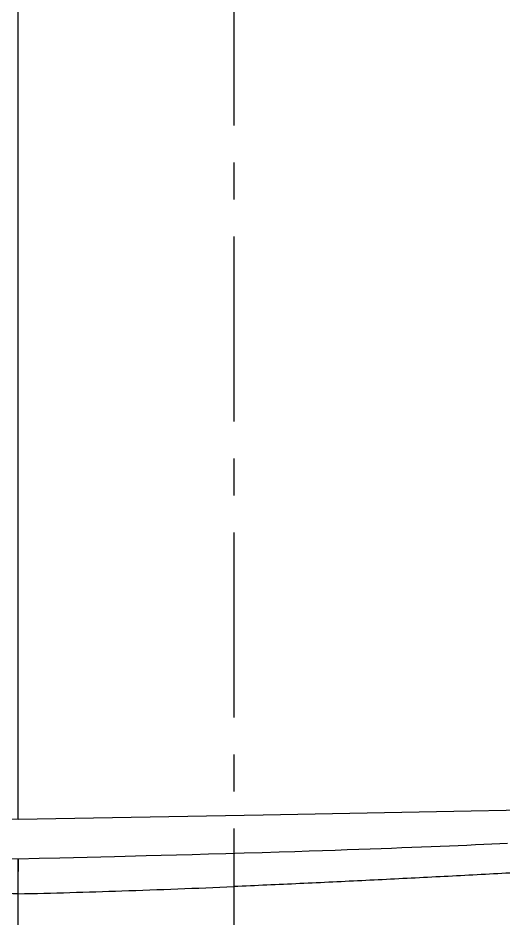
# Model space of a CAD drawing. Header units: millimetres. Extents: x 4086 to 8300, y 123 to 1549.
# Drawn here: x 6727.28 to 6746.98, y 700.57 to 737.09 of the extents above; entities that cross this region are included whole.
import ezdxf

# ---------------------------------------------------------------- set-up
doc = ezdxf.new("R2010")
doc.units = ezdxf.units.MM
doc.linetypes.add('CENTER', pattern=[0.6, 0.375, -0.075, 0.075, -0.075])
doc.layers.add('中心线', color=7, linetype='Continuous')
doc.layers.add('外形图', color=7, linetype='Continuous')

msp = doc.modelspace()

# ---------------------------------------------------------------- linework, layer by layer
at = {"layer": '中心线', "linetype": 'CENTER', "ltscale": 20}
msp.add_line((6736.0291, 872.2393), (6736.0291, 620.0144), dxfattribs=at)
at = {"layer": '外形图'}
for p, q in [((6727.2791, 704.6138), (6727.2791, 803.199)), ((6727.2791, 704.6115), (6727.2791, 797.2267)), ((6727.2791, 702.9916), (6727.2791, 702.4972)), ((6727.2791, 693.8313), (6727.2791, 702.9908)), ((6732.4743, 703.125), (6731.1894, 703.092))]:
    msp.add_line(p, q, dxfattribs=at)
for points in [[(6716.5083, 705.0112), (6719.7234, 704.8748), (6723.6464, 704.7229), (6727.2791, 704.6115)], [(6727.2791, 704.6112), (6737.224, 704.7953), (6755.5054, 705.134)], [(6727.2791, 702.9908), (6726.4919, 703.013), (6725.1686, 703.0575), (6723.9825, 703.1062), (6723.0054, 703.1538), (6722.1316, 703.2034), (6721.2841, 703.2594), (6720.561, 703.3151), (6719.9776, 703.3669), (6719.5486, 703.4101), (6719.2438, 703.4442), (6718.9861, 703.476), (6718.6461, 703.5219), (6718.2298, 703.5834), (6717.7799, 703.6549), (6717.2203, 703.7484), (6716.5655, 703.8861), (6715.9373, 704.1959)], [(6747.1195, 703.6266), (6746.8068, 703.6121), (6746.486, 703.5974), (6746.1573, 703.5825), (6745.8208, 703.5675), (6745.4767, 703.5524), (6745.1249, 703.5372), (6744.7657, 703.522), (6744.3989, 703.5067), (6744.0242, 703.4913), (6743.6406, 703.4759), (6743.2472, 703.4604), (6742.8431, 703.4447), (6742.4273, 703.429), (6741.9987, 703.4131), (6741.5562, 703.397), (6741.0985, 703.3807), (6740.6239, 703.3642), (6740.1309, 703.3474), (6739.6176, 703.3303), (6739.0774, 703.3128), (6738.5, 703.2945), (6737.8725, 703.2751), (6737.1793, 703.2543), (6736.4412, 703.2327), (6735.6999, 703.2116), (6734.9955, 703.1921), (6734.3352, 703.1741), (6733.7048, 703.1573), (6733.089, 703.141), (6732.4743, 703.125)], [(6731.1894, 703.092), (6728.9684, 703.0353), (6728.1427, 703.0141), (6727.2791, 702.9916)]]:
    msp.add_lwpolyline(points, dxfattribs=at)
for points, knots in [([(6756.7697, 703.9736), (6756.7444, 703.8843), (6756.6794, 703.7066), (6756.5283, 703.459), (6756.3123, 703.2467), (6756.0397, 703.088), (6755.7324, 702.9827), (6755.4083, 702.9177), (6755.0776, 702.878), (6754.7447, 702.8502), (6754.4111, 702.8265), (6753.9658, 702.7991), (6753.4091, 702.767), (6752.7409, 702.7294), (6752.0727, 702.6924), (6751.4045, 702.6553), (6750.5135, 702.606), (6749.3997, 702.5448), (6748.0631, 702.4722), (6746.7264, 702.4005), (6745.3897, 702.3299), (6744.0528, 702.2606), (6742.7159, 702.1926), (6740.9331, 702.1041), (6738.7042, 701.9978), (6736.9209, 701.9185), (6736.0291, 701.8807)], [0, 0, 0, 0, 0.0131042, 0.0265695, 0.0406367, 0.0554124, 0.070725, 0.0863149, 0.1020143, 0.1177489, 0.1334938, 0.1492435, 0.180747, 0.2122523, 0.2437583, 0.2752644, 0.3067707, 0.3697838, 0.432798, 0.4958133, 0.5588301, 0.6218484, 0.6848684, 0.7478903, 0.8739404, 1, 1, 1, 1]), ([(6727.2791, 701.5881), (6726.1587, 701.612), (6724.1553, 701.6949), (6721.4387, 701.9293), (6719.3133, 702.2), (6717.8049, 702.4713), (6716.8211, 702.6218), (6716.1633, 702.7689), (6715.5926, 703.1569), (6715.3862, 703.6122), (6715.3115, 703.8687)], [0, 0, 0, 0, 0.2668297, 0.4772544, 0.649094, 0.7768781, 0.8419257, 0.8864005, 0.9363825, 1, 1, 1, 1]), ([(6727.2791, 701.5882), (6728.6834, 701.6181), (6731.6006, 701.7029), (6734.5168, 701.8166), (6736.0291, 701.8807)], [0, 0, 0, 0, 0.4813293, 1, 1, 1, 1])]:
    msp.add_open_spline(points, degree=3, knots=knots, dxfattribs=at)

doc.saveas('drawing.dxf')
